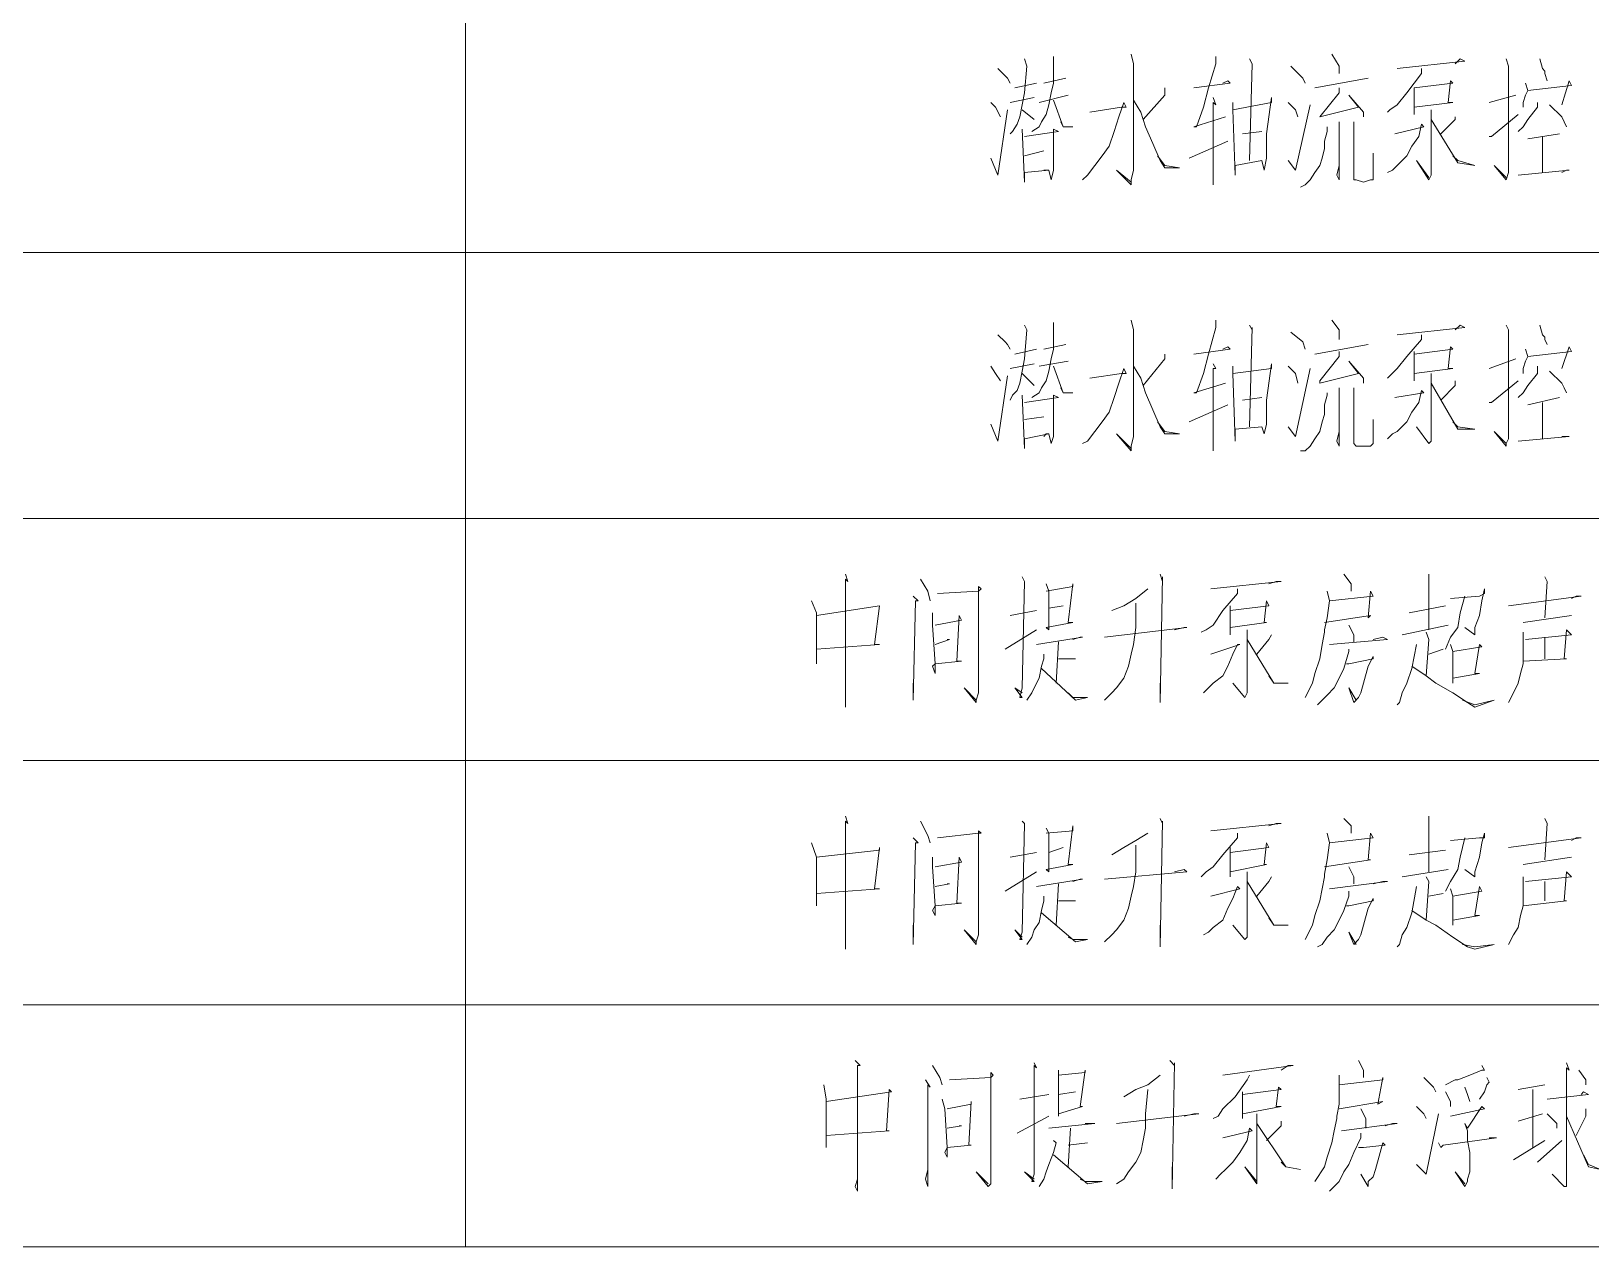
# Model space of a CAD drawing. Header units: millimetres. Extents: x 201 to 11482, y -7821 to 251.
# Drawn here: x 3318.21 to 3359.13, y -6833.44 to -6801.53 of the extents above; entities that cross this region are included whole.
import ezdxf

# ---------------------------------------------------------------- set-up
doc = ezdxf.new("R2010")
doc.units = ezdxf.units.MM

msp = doc.modelspace()

# ---------------------------------------------------------------- linework, layer by layer
at = {"color": 0, "lineweight": 18}
for points in [[(3279.822, -6800.358), (3279.822, -6807.343), (3329.606, -6807.343)], [(3329.606, -6800.358), (3329.606, -6807.343), (3389.36, -6807.343)], [(3344.275, -6802.263), (3344.338, -6802.453), (3344.275, -6803.152), (3344.211, -6803.469), (3344.148, -6803.787), (3344.084, -6803.977), (3343.957, -6804.168), (3343.894, -6804.231)], [(3345.037, -6802.199), (3345.037, -6802.39), (3345.037, -6802.898), (3344.973, -6803.152), (3344.91, -6803.469), (3344.846, -6803.723), (3344.719, -6803.914), (3344.656, -6804.041), (3344.465, -6804.168)], [(3347.069, -6802.136), (3347.132, -6802.39), (3347.132, -6805.184), (3347.069, -6805.438), (3347.069, -6805.565), (3346.688, -6805.184), (3347.069, -6805.501)], [(3349.291, -6802.199), (3349.291, -6802.39), (3349.101, -6803.025), (3348.974, -6803.533), (3348.783, -6804.041), (3348.72, -6804.041), (3349.545, -6803.787)], [(3350.18, -6802.263), (3350.244, -6802.39), (3350.244, -6802.39), (3350.18, -6804.93)], [(3352.339, -6802.136), (3352.53, -6802.453), (3352.53, -6802.517), (3352.53, -6802.644)], [(3354.054, -6802.517), (3355.832, -6802.326), (3355.705, -6802.263), (3355.578, -6802.39)], [(3356.911, -6802.263), (3356.975, -6802.453), (3356.975, -6805.247), (3356.911, -6805.438), (3356.594, -6805.057), (3356.911, -6805.374)], [(3357.8, -6802.263), (3357.864, -6802.517), (3357.927, -6802.58), (3357.927, -6802.644), (3357.991, -6802.834)], [(3343.576, -6802.517), (3343.767, -6802.707), (3343.83, -6802.771), (3343.894, -6802.898)], [(3351.26, -6802.453), (3351.577, -6802.771), (3351.641, -6802.898)], [(3354.689, -6802.517), (3354.689, -6802.644), (3354.308, -6803.152), (3354.054, -6803.469), (3353.863, -6803.596), (3353.8, -6803.66)], [(3344.021, -6803.025), (3344.592, -6802.898)], [(3344.783, -6802.898), (3345.354, -6802.771)], [(3347.958, -6803.025), (3347.958, -6803.215), (3347.386, -6803.85)], [(3348.72, -6803.025), (3349.672, -6802.898), (3349.609, -6802.834), (3349.482, -6802.898)], [(3351.895, -6803.025), (3353.292, -6802.771)], [(3352.53, -6803.025), (3352.53, -6803.152), (3352.022, -6803.787), (3352.022, -6803.787), (3353.038, -6803.533), (3352.784, -6803.215), (3353.165, -6803.66), (3353.165, -6803.787)], [(3354.498, -6803.025), (3354.498, -6803.723), (3354.498, -6803.533), (3355.514, -6803.406), (3355.387, -6803.406), (3355.451, -6802.834), (3355.514, -6802.898), (3354.498, -6803.025)], [(3357.419, -6802.898), (3357.483, -6803.088), (3357.419, -6803.215), (3357.356, -6803.406), (3357.356, -6803.533)], [(3357.483, -6803.088), (3358.626, -6802.961), (3358.562, -6802.834), (3358.372, -6803.469)], [(3343.386, -6803.406), (3343.513, -6803.533), (3343.64, -6803.787)], [(3344.529, -6803.279), (3343.894, -6803.406)], [(3345.418, -6803.215), (3344.656, -6803.406)], [(3345.037, -6803.342), (3345.291, -6804.041), (3345.545, -6804.041), (3345.291, -6804.041), (3345.227, -6803.914)], [(3345.989, -6803.66), (3346.815, -6803.533), (3346.942, -6803.533), (3346.878, -6803.406), (3346.751, -6803.787), (3346.624, -6804.168), (3346.497, -6804.549), (3346.307, -6804.803), (3346.116, -6805.057), (3345.926, -6805.311), (3345.799, -6805.438)], [(3347.132, -6803.342), (3347.323, -6803.66), (3347.45, -6804.041), (3347.64, -6804.485), (3347.831, -6804.93), (3347.958, -6805.12), (3348.339, -6805.12), (3347.958, -6805.057)], [(3349.228, -6803.279), (3349.291, -6803.469), (3349.228, -6803.406), (3349.228, -6805.565), (3349.228, -6805.374), (3349.228, -6805.057)], [(3349.736, -6803.406), (3349.736, -6803.596), (3349.799, -6805.311), (3349.799, -6805.057), (3350.498, -6804.93), (3350.561, -6805.184), (3350.625, -6804.866), (3350.625, -6804.231), (3350.752, -6803.279), (3350.752, -6803.406), (3349.736, -6803.596)], [(3351.196, -6803.406), (3351.387, -6803.596), (3351.45, -6803.787)], [(3351.196, -6804.93), (3351.387, -6805.184), (3351.768, -6803.469)], [(3356.467, -6803.406), (3357.165, -6803.215)], [(3357.737, -6803.406), (3357.737, -6803.533), (3357.483, -6803.85), (3357.356, -6804.041), (3357.229, -6804.168)], [(3358.054, -6803.469), (3358.372, -6803.787), (3358.435, -6803.914), (3358.499, -6804.041)], [(3343.386, -6804.866), (3343.576, -6805.311), (3343.83, -6803.596)], [(3344.211, -6803.596), (3344.529, -6803.85)], [(3354.943, -6803.596), (3354.943, -6803.723), (3354.943, -6805.057), (3354.943, -6805.311), (3354.879, -6805.438), (3354.562, -6804.93), (3354.879, -6805.374)], [(3354.943, -6803.85), (3355.641, -6804.993), (3356.086, -6805.057), (3355.641, -6804.93), (3355.514, -6804.803)], [(3355.578, -6803.787), (3355.578, -6803.85), (3355.197, -6804.231)], [(3356.467, -6804.295), (3356.53, -6804.295), (3357.229, -6803.723)], [(3344.211, -6804.104), (3344.275, -6805.501), (3344.275, -6805.247), (3344.91, -6805.184), (3344.846, -6805.184), (3344.783, -6805.184)], [(3344.275, -6804.295), (3345.164, -6804.168), (3345.037, -6804.104), (3345.037, -6804.485), (3345.037, -6804.803), (3345.037, -6805.057), (3345.037, -6805.184), (3344.973, -6805.438), (3344.91, -6805.184)], [(3349.99, -6804.231), (3350.498, -6804.168)], [(3352.212, -6804.041), (3352.212, -6804.168), (3352.149, -6804.422), (3352.149, -6804.612), (3352.085, -6804.866), (3352.022, -6805.057), (3351.895, -6805.247), (3351.768, -6805.438), (3351.641, -6805.565), (3351.514, -6805.628)], [(3352.53, -6803.914), (3352.53, -6804.041), (3352.53, -6805.184), (3352.53, -6805.438), (3352.466, -6805.311), (3352.53, -6805.057)], [(3352.911, -6803.914), (3352.911, -6805.057), (3352.911, -6805.311), (3352.911, -6805.438), (3352.974, -6805.438), (3353.165, -6805.501), (3353.355, -6805.438), (3353.419, -6805.438), (3353.419, -6804.739)], [(3353.99, -6804.231), (3354.752, -6804.041), (3354.689, -6803.977), (3354.625, -6804.295), (3354.435, -6804.549), (3354.308, -6804.803), (3354.054, -6805.057), (3353.927, -6805.184), (3353.8, -6805.247)], [(3357.483, -6804.358), (3358.308, -6804.231)], [(3357.864, -6804.295), (3357.864, -6805.247)], [(3344.783, -6804.676), (3344.275, -6804.803)], [(3348.593, -6804.866), (3349.609, -6804.422)], [(3347.767, -6804.803), (3347.958, -6805.057)], [(3357.229, -6805.311), (3358.562, -6805.184), (3358.499, -6805.184), (3358.372, -6805.247)], [(3279.822, -6807.343), (3279.822, -6814.328), (3329.606, -6814.328)], [(3329.606, -6807.343), (3329.606, -6814.328), (3389.36, -6814.328)], [(3345.037, -6809.184), (3345.037, -6809.375), (3345.037, -6809.883), (3344.973, -6810.137), (3344.91, -6810.454), (3344.846, -6810.708), (3344.719, -6810.899), (3344.656, -6811.026), (3344.465, -6811.153)], [(3347.069, -6809.121), (3347.132, -6809.375), (3347.132, -6812.169), (3347.069, -6812.423), (3347.069, -6812.55), (3346.688, -6812.105), (3347.069, -6812.486)], [(3349.291, -6809.121), (3349.291, -6809.311), (3349.101, -6810.01), (3348.974, -6810.518), (3348.783, -6811.026), (3348.72, -6811.026), (3349.545, -6810.772)], [(3352.339, -6809.121), (3352.53, -6809.375), (3352.53, -6809.502), (3352.53, -6809.629)], [(3343.576, -6809.502), (3343.767, -6809.692), (3343.83, -6809.756), (3343.894, -6809.883)], [(3344.275, -6809.248), (3344.338, -6809.375), (3344.275, -6810.137), (3344.211, -6810.454), (3344.148, -6810.772), (3344.084, -6810.962), (3343.957, -6811.089), (3343.894, -6811.216)], [(3350.18, -6809.248), (3350.244, -6809.375), (3350.244, -6809.311), (3350.18, -6811.915)], [(3351.26, -6809.438), (3351.577, -6809.692), (3351.641, -6809.883)], [(3354.689, -6809.502), (3354.689, -6809.629), (3354.308, -6810.073), (3354.054, -6810.391), (3353.863, -6810.581), (3353.8, -6810.645)], [(3354.054, -6809.502), (3355.832, -6809.311), (3355.705, -6809.248), (3355.578, -6809.375)], [(3356.911, -6809.248), (3356.975, -6809.375), (3356.975, -6812.232), (3356.911, -6812.359), (3356.911, -6812.423), (3356.594, -6812.042), (3356.911, -6812.359)], [(3357.8, -6809.248), (3357.864, -6809.502), (3357.927, -6809.565), (3357.927, -6809.629), (3357.991, -6809.756)], [(3344.021, -6810.01), (3344.592, -6809.883)], [(3344.783, -6809.883), (3345.354, -6809.756)], [(3347.958, -6810.01), (3347.958, -6810.137), (3347.386, -6810.835)], [(3348.72, -6810.01), (3349.672, -6809.883), (3349.609, -6809.819), (3349.482, -6809.883)], [(3351.895, -6810.01), (3353.292, -6809.756)], [(3352.53, -6809.946), (3352.53, -6810.073), (3352.022, -6810.708), (3352.022, -6810.772), (3353.038, -6810.518), (3352.784, -6810.2), (3353.165, -6810.645), (3353.165, -6810.772)], [(3354.498, -6809.946), (3354.498, -6810.708), (3354.498, -6810.518), (3355.514, -6810.391), (3355.387, -6810.391), (3355.451, -6809.819), (3355.514, -6809.883), (3354.498, -6810.01)], [(3357.419, -6809.883), (3357.483, -6810.073), (3357.419, -6810.2), (3357.356, -6810.391), (3357.356, -6810.518)], [(3357.483, -6810.073), (3358.626, -6809.946), (3358.562, -6809.819), (3358.372, -6810.391)], [(3343.386, -6810.327), (3343.513, -6810.518), (3343.64, -6810.708)], [(3344.529, -6810.264), (3343.894, -6810.391)], [(3345.418, -6810.2), (3344.656, -6810.327)], [(3345.037, -6810.327), (3345.291, -6811.026), (3345.545, -6811.026), (3345.291, -6811.026), (3345.227, -6810.899)], [(3345.989, -6810.645), (3346.815, -6810.518), (3346.942, -6810.518), (3346.878, -6810.391), (3346.751, -6810.772), (3346.624, -6811.153), (3346.497, -6811.534), (3346.307, -6811.788), (3346.116, -6812.042), (3345.926, -6812.296), (3345.799, -6812.359)], [(3347.132, -6810.327), (3347.323, -6810.645), (3347.45, -6811.026), (3347.64, -6811.47), (3347.831, -6811.915), (3347.958, -6812.105), (3348.339, -6812.105), (3347.958, -6812.042)], [(3349.228, -6810.264), (3349.291, -6810.391), (3349.228, -6810.391), (3349.228, -6812.55), (3349.228, -6812.359), (3349.228, -6812.042)], [(3349.736, -6810.327), (3349.736, -6810.518), (3349.799, -6812.296), (3349.799, -6811.978), (3350.498, -6811.915), (3350.561, -6812.105), (3350.625, -6811.851), (3350.625, -6811.216), (3350.752, -6810.264), (3350.752, -6810.391), (3349.736, -6810.518)], [(3351.196, -6810.327), (3351.387, -6810.518), (3351.45, -6810.772)], [(3351.196, -6811.915), (3351.387, -6812.169), (3351.768, -6810.391)], [(3356.467, -6810.391), (3357.165, -6810.137)], [(3357.737, -6810.327), (3357.737, -6810.518), (3357.483, -6810.835), (3357.356, -6811.026), (3357.229, -6811.153)], [(3358.054, -6810.454), (3358.372, -6810.772), (3358.435, -6810.899), (3358.499, -6811.026)], [(3343.386, -6811.851), (3343.576, -6812.296), (3343.83, -6810.581)], [(3344.211, -6810.518), (3344.529, -6810.835)], [(3354.943, -6810.518), (3354.943, -6810.708), (3354.943, -6812.042), (3354.943, -6812.296), (3354.879, -6812.359), (3354.562, -6811.915), (3354.879, -6812.359)], [(3354.943, -6810.772), (3355.641, -6811.978), (3356.086, -6811.978), (3355.641, -6811.915), (3355.514, -6811.788)], [(3355.578, -6810.708), (3355.578, -6810.835), (3355.197, -6811.216)], [(3356.467, -6811.28), (3356.53, -6811.28), (3357.229, -6810.708)], [(3344.211, -6811.089), (3344.275, -6812.486), (3344.275, -6812.232), (3344.91, -6812.105), (3344.846, -6812.105), (3344.783, -6812.169)], [(3344.275, -6811.28), (3345.164, -6811.153), (3345.037, -6811.089), (3345.037, -6811.407), (3345.037, -6811.788), (3345.037, -6812.042), (3345.037, -6812.169), (3344.973, -6812.359), (3344.91, -6812.105)], [(3349.99, -6811.216), (3350.498, -6811.153)], [(3352.212, -6811.026), (3352.212, -6811.089), (3352.149, -6811.343), (3352.149, -6811.597), (3352.085, -6811.788), (3352.022, -6812.042), (3351.895, -6812.232), (3351.768, -6812.423), (3351.641, -6812.55), (3351.514, -6812.55)], [(3352.53, -6810.899), (3352.53, -6810.962), (3352.53, -6812.169), (3352.53, -6812.423), (3352.466, -6812.296), (3352.53, -6812.042)], [(3352.911, -6810.899), (3352.911, -6812.042), (3352.911, -6812.296), (3352.911, -6812.359), (3352.974, -6812.423), (3353.165, -6812.423), (3353.355, -6812.423), (3353.419, -6812.359), (3353.419, -6811.724)], [(3353.99, -6811.153), (3354.752, -6811.026), (3354.689, -6810.962), (3354.625, -6811.28), (3354.435, -6811.534), (3354.308, -6811.788), (3354.054, -6812.042), (3353.927, -6812.105), (3353.8, -6812.232)], [(3357.483, -6811.343), (3358.308, -6811.153)], [(3344.783, -6811.661), (3344.275, -6811.724)], [(3348.593, -6811.788), (3349.609, -6811.343)], [(3357.864, -6811.28), (3357.864, -6812.232)], [(3347.767, -6811.788), (3347.958, -6812.042)], [(3357.229, -6812.296), (3358.562, -6812.169), (3358.499, -6812.169), (3358.372, -6812.169)], [(3278.108, -6820.678), (3329.606, -6820.678), (3329.606, -6814.328)], [(3339.576, -6815.788), (3339.639, -6815.979), (3339.576, -6815.915), (3339.576, -6819.281), (3339.576, -6819.09), (3339.576, -6818.9)], [(3341.544, -6815.915), (3341.735, -6816.233), (3341.798, -6816.487)], [(3341.989, -6816.296), (3343.068, -6816.233), (3343.068, -6816.106), (3343.132, -6816.169), (3343.068, -6816.233), (3343.068, -6818.646), (3343.068, -6818.9), (3343.005, -6819.09), (3343.005, -6819.154), (3342.687, -6818.773), (3343.005, -6819.09)], [(3344.211, -6815.852), (3344.275, -6815.979), (3344.275, -6815.979), (3344.211, -6818.773), (3344.148, -6819.027), (3344.211, -6819.027), (3344.021, -6818.773), (3344.211, -6818.9)], [(3344.846, -6816.042), (3344.91, -6816.233), (3344.91, -6816.741), (3344.91, -6817.249), (3344.846, -6817.185), (3345.545, -6817.058), (3345.418, -6817.058), (3345.545, -6816.042), (3345.545, -6816.106), (3344.846, -6816.233)], [(3347.513, -6816.169), (3347.196, -6816.423), (3346.878, -6816.614), (3346.561, -6816.741)], [(3347.831, -6815.788), (3347.894, -6815.979), (3347.894, -6815.852), (3347.831, -6819.154), (3347.831, -6819.027), (3347.831, -6818.646)], [(3349.863, -6816.169), (3349.863, -6816.296), (3349.482, -6816.741), (3349.228, -6817.122), (3349.037, -6817.249), (3348.91, -6817.312)], [(3349.164, -6816.169), (3351.006, -6815.979), (3350.879, -6815.979), (3350.688, -6816.042)], [(3352.657, -6815.788), (3352.847, -6816.042), (3352.847, -6816.106), (3352.847, -6816.233)], [(3354.879, -6815.788), (3354.879, -6815.915), (3354.879, -6817.249)], [(3355.451, -6816.423), (3356.213, -6816.36), (3356.34, -6816.296), (3356.34, -6816.169), (3356.276, -6816.487), (3356.213, -6816.868), (3356.086, -6817.185), (3356.086, -6817.376), (3355.832, -6817.185)], [(3357.927, -6815.852), (3357.991, -6815.979), (3357.991, -6815.979), (3357.927, -6816.931)], [(3338.687, -6816.487), (3338.814, -6816.804), (3338.814, -6817.82), (3338.814, -6818.138)], [(3341.354, -6816.36), (3341.481, -6816.487), (3341.417, -6816.487), (3341.354, -6819.09), (3341.354, -6818.9), (3341.354, -6818.646)], [(3347.196, -6816.55), (3347.196, -6817.185), (3347.132, -6817.63), (3347.069, -6817.884), (3347.005, -6818.201), (3346.878, -6818.519), (3346.688, -6818.773), (3346.561, -6818.9), (3346.37, -6819.09)], [(3349.672, -6816.614), (3349.672, -6817.376), (3349.672, -6817.185), (3350.625, -6817.058), (3350.561, -6817.058), (3350.625, -6816.487), (3350.688, -6816.614), (3349.672, -6816.741)], [(3352.212, -6816.233), (3352.276, -6816.487), (3352.212, -6816.931), (3352.149, -6817.249), (3352.149, -6817.312), (3352.085, -6817.63), (3352.022, -6818.011), (3351.895, -6818.392), (3351.831, -6818.646), (3351.641, -6819.027)], [(3352.276, -6816.487), (3353.419, -6816.36), (3353.355, -6816.233), (3353.292, -6816.931), (3353.355, -6816.868), (3352.149, -6817.058)], [(3355.324, -6817.757), (3355.451, -6817.439), (3355.641, -6817.185), (3355.705, -6816.804), (3355.832, -6816.36)], [(3356.975, -6816.614), (3358.88, -6816.36), (3358.753, -6816.36), (3358.626, -6816.423)], [(3338.814, -6816.868), (3340.465, -6816.614), (3340.465, -6816.614), (3340.338, -6817.63), (3340.465, -6817.63), (3338.814, -6817.757)], [(3341.862, -6816.804), (3341.862, -6816.868), (3341.862, -6817.122), (3341.925, -6818.138), (3341.925, -6818.392), (3341.862, -6818.201), (3341.925, -6818.138), (3342.624, -6818.074), (3342.497, -6818.074), (3342.56, -6816.868), (3342.624, -6816.995), (3341.925, -6817.122)], [(3344.592, -6816.741), (3343.894, -6816.868)], [(3344.91, -6816.677), (3345.291, -6816.614)], [(3354.371, -6816.804), (3355.324, -6816.614)], [(3357.356, -6817.058), (3358.626, -6816.868)], [(3343.767, -6817.757), (3344.592, -6817.249)], [(3346.37, -6817.439), (3348.529, -6817.185), (3348.466, -6817.185), (3348.212, -6817.249)], [(3350.117, -6817.249), (3350.117, -6817.376), (3350.117, -6818.709), (3350.117, -6818.9), (3350.053, -6819.027), (3349.736, -6818.646), (3350.053, -6819.027)], [(3350.752, -6817.376), (3350.688, -6817.503), (3350.371, -6817.884)], [(3352.784, -6817.122), (3352.911, -6817.376), (3352.911, -6817.566)], [(3354.181, -6817.376), (3355.387, -6817.122)], [(3354.816, -6817.312), (3354.879, -6817.503), (3354.816, -6818.455)], [(3357.356, -6817.312), (3357.356, -6817.503), (3357.356, -6817.82), (3357.356, -6818.138), (3357.292, -6818.392), (3357.229, -6818.646), (3357.102, -6818.9), (3356.975, -6819.154)], [(3357.419, -6817.503), (3358.626, -6817.376), (3358.499, -6817.249), (3358.435, -6818.011), (3358.499, -6818.011), (3357.356, -6818.074)], [(3341.925, -6817.63), (3342.306, -6817.503), (3342.243, -6817.503), (3342.243, -6817.503)], [(3344.592, -6817.63), (3345.799, -6817.439), (3345.735, -6817.439), (3345.545, -6817.503)], [(3345.164, -6817.566), (3345.1, -6818.646)], [(3349.164, -6817.884), (3349.926, -6817.63), (3349.863, -6817.63), (3349.736, -6817.884), (3349.609, -6818.201), (3349.482, -6818.455), (3349.228, -6818.646), (3349.101, -6818.773), (3348.974, -6818.9)], [(3350.117, -6817.503), (3350.815, -6818.646), (3351.196, -6818.646), (3350.815, -6818.646), (3350.688, -6818.455)], [(3352.784, -6817.757), (3352.784, -6817.82), (3352.657, -6818.265), (3352.53, -6818.519), (3352.403, -6818.773), (3352.212, -6818.963), (3352.085, -6819.09), (3351.958, -6819.217)], [(3352.276, -6817.63), (3353.8, -6817.503), (3353.673, -6817.439), (3353.419, -6817.503)], [(3354.562, -6817.63), (3354.435, -6818.265), (3354.308, -6818.646), (3354.181, -6818.9), (3354.117, -6819.154), (3354.054, -6819.217)], [(3354.879, -6817.884), (3355.26, -6817.757)], [(3355.451, -6817.63), (3355.514, -6817.82), (3355.514, -6818.519), (3355.514, -6818.646), (3355.514, -6818.519), (3356.213, -6818.392), (3356.086, -6818.392), (3356.213, -6817.63), (3356.276, -6817.693), (3355.514, -6817.82)], [(3357.927, -6817.439), (3357.927, -6818.011)], [(3344.783, -6817.884), (3344.783, -6818.011), (3344.719, -6818.201), (3344.656, -6818.519), (3344.529, -6818.773), (3344.465, -6818.9), (3344.338, -6819.09)], [(3345.164, -6818.011), (3345.608, -6818.011)], [(3352.72, -6818.138), (3352.784, -6818.138), (3353.419, -6818.011), (3353.419, -6817.947), (3353.292, -6818.201), (3353.165, -6818.646), (3353.101, -6818.9), (3353.038, -6819.027), (3352.911, -6819.154), (3352.784, -6818.773), (3352.974, -6819.09)], [(3354.435, -6818.201), (3354.816, -6818.455), (3355.07, -6818.646), (3355.514, -6818.9), (3355.895, -6819.154), (3356.086, -6819.281), (3356.594, -6819.09), (3356.086, -6819.217), (3355.768, -6819.09)], [(3344.719, -6818.265), (3345.608, -6819.09), (3345.926, -6819.027), (3345.545, -6819.027), (3345.418, -6818.9)], [(3278.108, -6827.091), (3329.606, -6827.091), (3329.606, -6820.678)], [(3329.606, -6820.678), (3384.216, -6820.678)], [(3339.576, -6822.138), (3339.639, -6822.329), (3339.576, -6822.265), (3339.576, -6825.631), (3339.576, -6825.504), (3339.576, -6825.25)], [(3341.544, -6822.265), (3341.735, -6822.646), (3341.798, -6822.837)], [(3344.211, -6822.265), (3344.275, -6822.329), (3344.275, -6822.329), (3344.211, -6825.186), (3344.148, -6825.377), (3344.211, -6825.377), (3344.021, -6825.123), (3344.211, -6825.313)], [(3347.831, -6822.202), (3347.894, -6822.329), (3347.894, -6822.265), (3347.831, -6825.567), (3347.831, -6825.377), (3347.831, -6824.996)], [(3352.657, -6822.202), (3352.847, -6822.392), (3352.847, -6822.456), (3352.847, -6822.583)], [(3354.879, -6822.138), (3354.879, -6822.265), (3354.879, -6823.599)], [(3357.927, -6822.202), (3357.991, -6822.329), (3357.927, -6823.281)], [(3341.354, -6822.71), (3341.481, -6822.837), (3341.417, -6822.837), (3341.354, -6825.504), (3341.354, -6825.25), (3341.354, -6824.996)], [(3341.989, -6822.71), (3343.068, -6822.583), (3343.068, -6822.519), (3343.132, -6822.583), (3343.068, -6822.583), (3343.068, -6824.996), (3343.068, -6825.25), (3343.005, -6825.44), (3343.005, -6825.504), (3342.687, -6825.123), (3343.005, -6825.44)], [(3344.846, -6822.456), (3344.91, -6822.583), (3344.91, -6823.154), (3344.91, -6823.599), (3344.846, -6823.535), (3345.545, -6823.408), (3345.418, -6823.408), (3345.545, -6822.392), (3345.545, -6822.519), (3344.846, -6822.583)], [(3347.513, -6822.583), (3347.196, -6822.773), (3346.878, -6822.964), (3346.561, -6823.154)], [(3349.863, -6822.583), (3349.863, -6822.71), (3349.482, -6823.154), (3349.228, -6823.472), (3349.037, -6823.599), (3348.91, -6823.726)], [(3349.164, -6822.519), (3351.006, -6822.329), (3350.879, -6822.329), (3350.688, -6822.392)], [(3352.212, -6822.583), (3352.276, -6822.837), (3352.212, -6823.281), (3352.149, -6823.662), (3352.149, -6823.726), (3352.085, -6824.043), (3352.022, -6824.361), (3351.895, -6824.742), (3351.831, -6824.996), (3351.641, -6825.377)], [(3352.276, -6822.837), (3353.419, -6822.71), (3353.355, -6822.583), (3353.292, -6823.281), (3353.355, -6823.281), (3352.149, -6823.472)], [(3355.324, -6824.107), (3355.451, -6823.853), (3355.641, -6823.535), (3355.705, -6823.218), (3355.832, -6822.71)], [(3355.451, -6822.773), (3356.213, -6822.71), (3356.34, -6822.71), (3356.34, -6822.583), (3356.276, -6822.837), (3356.213, -6823.218), (3356.086, -6823.599), (3356.086, -6823.726), (3355.832, -6823.535)], [(3356.975, -6822.964), (3358.88, -6822.71), (3358.753, -6822.71), (3358.626, -6822.773)], [(3338.687, -6822.837), (3338.814, -6823.218), (3338.814, -6824.17), (3338.814, -6824.488)], [(3338.814, -6823.218), (3340.465, -6823.027), (3340.465, -6822.964), (3340.338, -6824.043), (3340.465, -6824.043), (3338.814, -6824.17)], [(3344.592, -6823.091), (3343.894, -6823.218)], [(3344.91, -6823.091), (3345.291, -6822.964)], [(3347.196, -6822.9), (3347.196, -6823.599), (3347.132, -6823.98), (3347.069, -6824.234), (3347.005, -6824.551), (3346.878, -6824.869), (3346.688, -6825.123), (3346.561, -6825.25), (3346.37, -6825.44)], [(3349.672, -6822.964), (3349.672, -6823.726), (3349.672, -6823.599), (3350.625, -6823.408), (3350.561, -6823.408), (3350.625, -6822.837), (3350.688, -6822.964), (3349.672, -6823.091)], [(3354.371, -6823.154), (3355.324, -6823.027)], [(3341.862, -6823.218), (3341.862, -6823.472), (3341.925, -6824.488), (3341.925, -6824.742), (3341.862, -6824.615), (3341.925, -6824.488), (3342.624, -6824.424), (3342.497, -6824.424), (3342.56, -6823.218), (3342.624, -6823.345), (3341.925, -6823.472)], [(3346.37, -6823.789), (3348.529, -6823.599), (3348.466, -6823.535), (3348.212, -6823.599)], [(3352.784, -6823.472), (3352.911, -6823.726), (3352.911, -6823.916)], [(3354.181, -6823.726), (3355.387, -6823.535)], [(3357.356, -6823.408), (3358.626, -6823.218)], [(3341.925, -6823.98), (3342.306, -6823.916), (3342.243, -6823.916), (3342.243, -6823.916)], [(3343.767, -6824.107), (3344.592, -6823.599)], [(3344.592, -6823.98), (3345.799, -6823.789), (3345.735, -6823.789), (3345.545, -6823.853)], [(3345.164, -6823.916), (3345.1, -6824.996)], [(3350.117, -6823.599), (3350.117, -6823.726), (3350.117, -6825.123), (3350.117, -6825.313), (3350.053, -6825.377), (3349.736, -6824.996), (3350.053, -6825.377)], [(3350.117, -6823.853), (3350.815, -6824.996), (3351.196, -6824.996), (3350.815, -6824.996), (3350.688, -6824.805)], [(3350.752, -6823.726), (3350.688, -6823.853), (3350.371, -6824.234)], [(3352.276, -6824.043), (3353.8, -6823.853), (3353.673, -6823.853), (3353.419, -6823.916)], [(3354.816, -6823.726), (3354.879, -6823.853), (3354.816, -6824.869)], [(3357.356, -6823.726), (3357.356, -6823.916), (3357.356, -6824.17), (3357.356, -6824.488), (3357.292, -6824.742), (3357.229, -6825.059), (3357.102, -6825.25), (3356.975, -6825.504)], [(3357.419, -6823.853), (3358.626, -6823.726), (3358.499, -6823.599), (3358.435, -6824.361), (3358.499, -6824.361), (3357.356, -6824.488)], [(3357.927, -6823.853), (3357.927, -6824.361)], [(3344.783, -6824.234), (3344.783, -6824.361), (3344.719, -6824.615), (3344.656, -6824.932), (3344.529, -6825.123), (3344.465, -6825.313), (3344.338, -6825.504)], [(3345.164, -6824.361), (3345.608, -6824.361)], [(3349.164, -6824.234), (3349.926, -6824.043), (3349.863, -6823.98), (3349.736, -6824.297), (3349.609, -6824.551), (3349.482, -6824.869), (3349.228, -6825.059), (3349.101, -6825.186), (3348.974, -6825.25)], [(3352.784, -6824.107), (3352.784, -6824.234), (3352.657, -6824.615), (3352.53, -6824.869), (3352.403, -6825.123), (3352.212, -6825.313), (3352.085, -6825.504), (3351.958, -6825.567)], [(3352.72, -6824.488), (3352.784, -6824.488), (3353.419, -6824.361), (3353.419, -6824.297), (3353.292, -6824.551), (3353.165, -6824.996), (3353.101, -6825.25), (3353.038, -6825.377), (3352.911, -6825.504), (3352.784, -6825.186), (3352.974, -6825.504)], [(3354.562, -6823.98), (3354.435, -6824.678), (3354.308, -6825.059), (3354.181, -6825.25), (3354.117, -6825.504), (3354.054, -6825.567)], [(3354.879, -6824.234), (3355.26, -6824.17)], [(3355.451, -6824.043), (3355.514, -6824.234), (3355.514, -6824.869), (3355.514, -6824.996), (3355.514, -6824.869), (3356.213, -6824.742), (3356.086, -6824.742), (3356.213, -6823.98), (3356.276, -6824.107), (3355.514, -6824.234)], [(3344.719, -6824.678), (3345.608, -6825.44), (3345.926, -6825.377), (3345.545, -6825.377), (3345.418, -6825.313)], [(3354.435, -6824.615), (3354.816, -6824.869), (3355.07, -6824.996), (3355.514, -6825.313), (3355.895, -6825.567), (3356.086, -6825.631), (3356.594, -6825.504), (3356.086, -6825.567), (3355.768, -6825.504)], [(3278.108, -6833.441), (3329.606, -6833.441), (3329.606, -6827.091)], [(3329.606, -6827.091), (3384.216, -6827.091)], [(3339.83, -6828.552), (3339.957, -6828.679), (3339.893, -6828.679), (3339.893, -6831.981), (3339.83, -6831.854), (3339.893, -6831.663)], [(3341.862, -6828.679), (3342.052, -6828.996), (3342.116, -6829.187)], [(3342.306, -6829.06), (3343.386, -6828.996), (3343.386, -6828.869), (3343.449, -6828.933), (3343.386, -6828.996), (3343.386, -6831.409), (3343.386, -6831.6), (3343.386, -6831.79), (3343.322, -6831.854), (3343.005, -6831.473), (3343.322, -6831.79)], [(3344.529, -6828.615), (3344.592, -6828.742), (3344.529, -6828.679), (3344.529, -6831.536), (3344.465, -6831.727), (3344.529, -6831.727), (3344.275, -6831.473), (3344.529, -6831.663)], [(3345.164, -6828.806), (3345.164, -6828.996), (3345.164, -6829.504), (3345.164, -6830.012), (3345.164, -6829.949), (3345.799, -6829.758), (3345.735, -6829.758), (3345.862, -6828.806), (3345.862, -6828.869), (3345.164, -6828.933)], [(3348.085, -6828.552), (3348.212, -6828.679), (3348.212, -6828.615), (3348.148, -6831.917), (3348.148, -6831.727), (3348.148, -6831.346)], [(3349.482, -6828.933), (3351.323, -6828.679), (3351.196, -6828.679), (3351.006, -6828.806)], [(3353.038, -6828.552), (3353.165, -6828.806), (3353.165, -6828.806), (3353.165, -6828.996)], [(3356.276, -6828.679), (3356.34, -6828.806), (3356.276, -6828.806), (3355.959, -6828.933), (3355.641, -6829.06), (3355.578, -6829.06), (3355.324, -6829.187)], [(3358.499, -6828.615), (3358.562, -6828.806), (3358.499, -6828.742), (3358.499, -6831.663), (3358.499, -6831.854), (3358.435, -6831.854), (3358.118, -6831.536), (3358.435, -6831.854)], [(3358.816, -6828.806), (3359.007, -6829.06), (3359.007, -6829.187)], [(3339.004, -6829.187), (3339.068, -6829.568), (3339.068, -6830.584), (3339.068, -6830.838)], [(3341.671, -6829.06), (3341.798, -6829.25), (3341.735, -6829.187), (3341.735, -6831.854), (3341.671, -6831.663), (3341.735, -6831.409)], [(3347.831, -6828.933), (3347.513, -6829.187), (3347.196, -6829.314), (3346.878, -6829.504)], [(3350.18, -6828.933), (3350.117, -6829.06), (3349.799, -6829.504), (3349.482, -6829.822), (3349.355, -6830.012), (3349.228, -6830.076)], [(3349.99, -6829.377), (3349.99, -6830.076), (3349.99, -6829.949), (3351.006, -6829.758), (3350.879, -6829.758), (3350.942, -6829.25), (3351.006, -6829.314), (3349.99, -6829.441)], [(3352.53, -6828.933), (3352.53, -6829.187), (3352.53, -6829.695), (3352.466, -6830.012), (3352.466, -6830.076), (3352.403, -6830.393), (3352.339, -6830.711), (3352.212, -6831.092), (3352.149, -6831.346), (3351.895, -6831.727)], [(3352.53, -6829.187), (3353.673, -6829.06), (3353.673, -6828.996), (3353.546, -6829.695), (3353.673, -6829.631), (3352.53, -6829.822)], [(3354.752, -6828.996), (3354.943, -6829.187), (3355.006, -6829.25), (3355.07, -6829.377)], [(3355.832, -6829.25), (3355.895, -6829.441), (3355.959, -6829.631)], [(3356.403, -6828.996), (3356.467, -6829.123), (3356.403, -6829.187), (3356.34, -6829.377), (3356.213, -6829.568)], [(3357.927, -6829.187), (3357.229, -6829.314)], [(3339.068, -6829.631), (3340.782, -6829.377), (3340.719, -6829.314), (3340.655, -6830.393), (3340.719, -6830.393), (3339.068, -6830.52)], [(3342.116, -6829.568), (3342.116, -6829.568), (3342.179, -6829.822), (3342.243, -6830.838), (3342.243, -6831.092), (3342.179, -6830.965), (3342.243, -6830.838), (3342.878, -6830.774), (3342.814, -6830.774), (3342.878, -6829.631), (3342.878, -6829.695), (3342.243, -6829.822)], [(3344.91, -6829.441), (3344.148, -6829.568)], [(3345.164, -6829.441), (3345.608, -6829.377)], [(3347.513, -6829.314), (3347.45, -6829.949), (3347.45, -6830.33), (3347.386, -6830.647), (3347.323, -6830.965), (3347.196, -6831.219), (3347.005, -6831.473), (3346.878, -6831.663), (3346.688, -6831.79)], [(3355.324, -6829.377), (3355.451, -6829.631), (3355.451, -6829.695), (3355.451, -6829.758)], [(3357.61, -6830.838), (3357.61, -6829.314)], [(3357.991, -6829.568), (3359.07, -6829.441), (3358.943, -6829.377), (3358.88, -6829.441)], [(3344.084, -6830.457), (3344.91, -6830.012)], [(3346.688, -6830.203), (3348.847, -6829.949), (3348.72, -6829.949), (3348.466, -6830.012)], [(3350.371, -6829.949), (3350.371, -6830.076), (3350.371, -6831.473), (3350.371, -6831.663), (3350.371, -6831.79), (3350.053, -6831.346), (3350.371, -6831.727)], [(3353.101, -6829.822), (3353.228, -6830.076), (3353.228, -6830.33)], [(3354.562, -6829.758), (3354.752, -6829.949), (3354.816, -6830.076)], [(3354.562, -6831.282), (3354.816, -6831.536), (3355.133, -6829.949)], [(3355.451, -6830.012), (3355.451, -6830.012), (3356.34, -6829.822), (3356.276, -6829.758), (3355.895, -6830.33), (3355.832, -6830.203), (3355.895, -6830.393), (3355.895, -6830.647), (3355.959, -6830.965), (3355.959, -6831.282), (3355.959, -6831.473), (3355.895, -6831.663), (3355.895, -6831.727), (3355.832, -6831.854), (3355.578, -6831.473), (3355.832, -6831.79)], [(3357.229, -6830.139), (3357.864, -6829.949)], [(3357.991, -6829.949), (3358.245, -6830.203), (3358.245, -6830.33)], [(3358.499, -6830.012), (3359.07, -6831.346), (3359.388, -6831.409), (3359.07, -6831.282), (3358.943, -6831.028)], [(3359.007, -6829.822), (3359.007, -6830.012), (3358.753, -6830.52)], [(3342.243, -6830.33), (3342.624, -6830.266), (3342.56, -6830.266)], [(3344.91, -6830.33), (3346.116, -6830.203), (3346.053, -6830.203), (3345.862, -6830.203)], [(3345.481, -6830.33), (3345.418, -6831.346)], [(3349.482, -6830.584), (3350.244, -6830.393), (3350.18, -6830.33), (3350.117, -6830.647), (3349.926, -6830.965), (3349.736, -6831.219), (3349.545, -6831.409), (3349.418, -6831.536), (3349.291, -6831.663)], [(3350.371, -6830.203), (3351.133, -6831.346), (3351.514, -6831.409), (3351.133, -6831.346), (3351.006, -6831.219)], [(3351.006, -6830.139), (3351.006, -6830.266), (3350.625, -6830.647)], [(3353.101, -6830.457), (3353.101, -6830.584), (3352.911, -6830.965), (3352.784, -6831.282), (3352.657, -6831.473), (3352.53, -6831.727), (3352.403, -6831.854), (3352.276, -6831.981)], [(3352.593, -6830.393), (3354.054, -6830.203), (3353.927, -6830.203), (3353.736, -6830.266)], [(3345.037, -6830.647), (3345.1, -6830.711), (3345.037, -6830.965), (3344.91, -6831.282), (3344.846, -6831.473), (3344.783, -6831.663), (3344.656, -6831.854)], [(3345.418, -6830.774), (3345.926, -6830.711)], [(3353.038, -6830.838), (3353.165, -6830.838), (3353.736, -6830.774), (3353.673, -6830.711), (3353.609, -6830.965), (3353.482, -6831.409), (3353.419, -6831.6), (3353.292, -6831.727), (3353.292, -6831.854), (3353.101, -6831.536), (3353.292, -6831.854)], [(3355.133, -6830.711), (3355.197, -6830.838), (3355.26, -6830.774), (3356.657, -6830.584), (3356.594, -6830.584), (3356.467, -6830.584)], [(3357.102, -6831.155), (3357.927, -6830.647)], [(3357.737, -6831.219), (3358.372, -6830.647)], [(3345.037, -6831.028), (3345.926, -6831.79), (3346.307, -6831.727), (3345.862, -6831.727), (3345.735, -6831.663)], [(3329.606, -6833.441), (3384.216, -6833.441)]]:
    msp.add_lwpolyline(points, dxfattribs=at)

doc.saveas('drawing.dxf')
